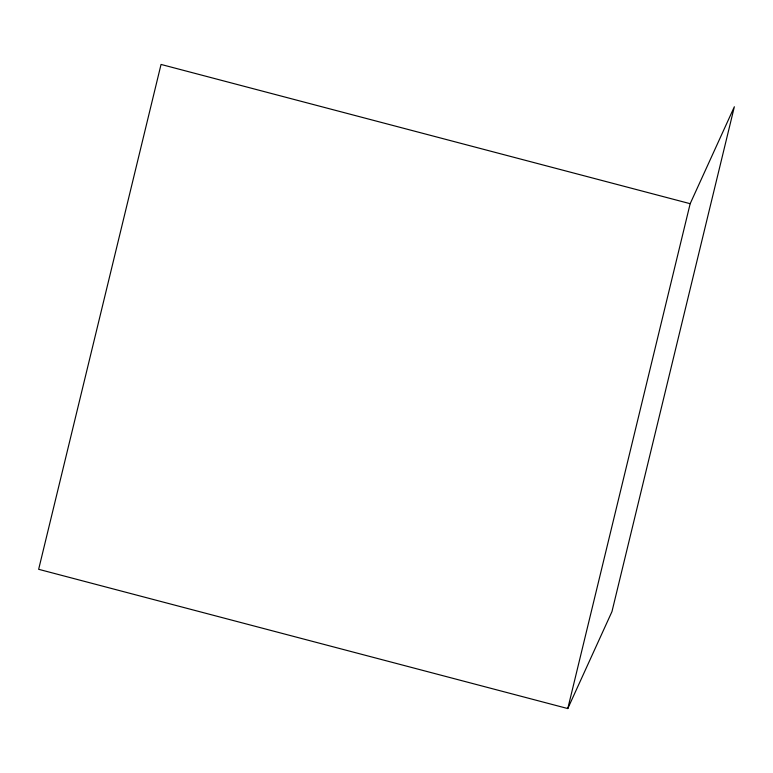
<?xml version="1.0" encoding="UTF-8"?>
<svg xmlns="http://www.w3.org/2000/svg" width="773" height="773" viewBox="0 0 773 773"><rect width="100%" height="100%" fill="white"/><g stroke="black" fill="none" stroke-linecap="round" stroke-linejoin="round"><path stroke-width="1.16" d="M567.788 708.561L690.173 203.695L734.35 106.761L611.955 611.636L567.788 708.561L38.65 569.305L161.045 64.439L690.173 203.695"/></g></svg>
